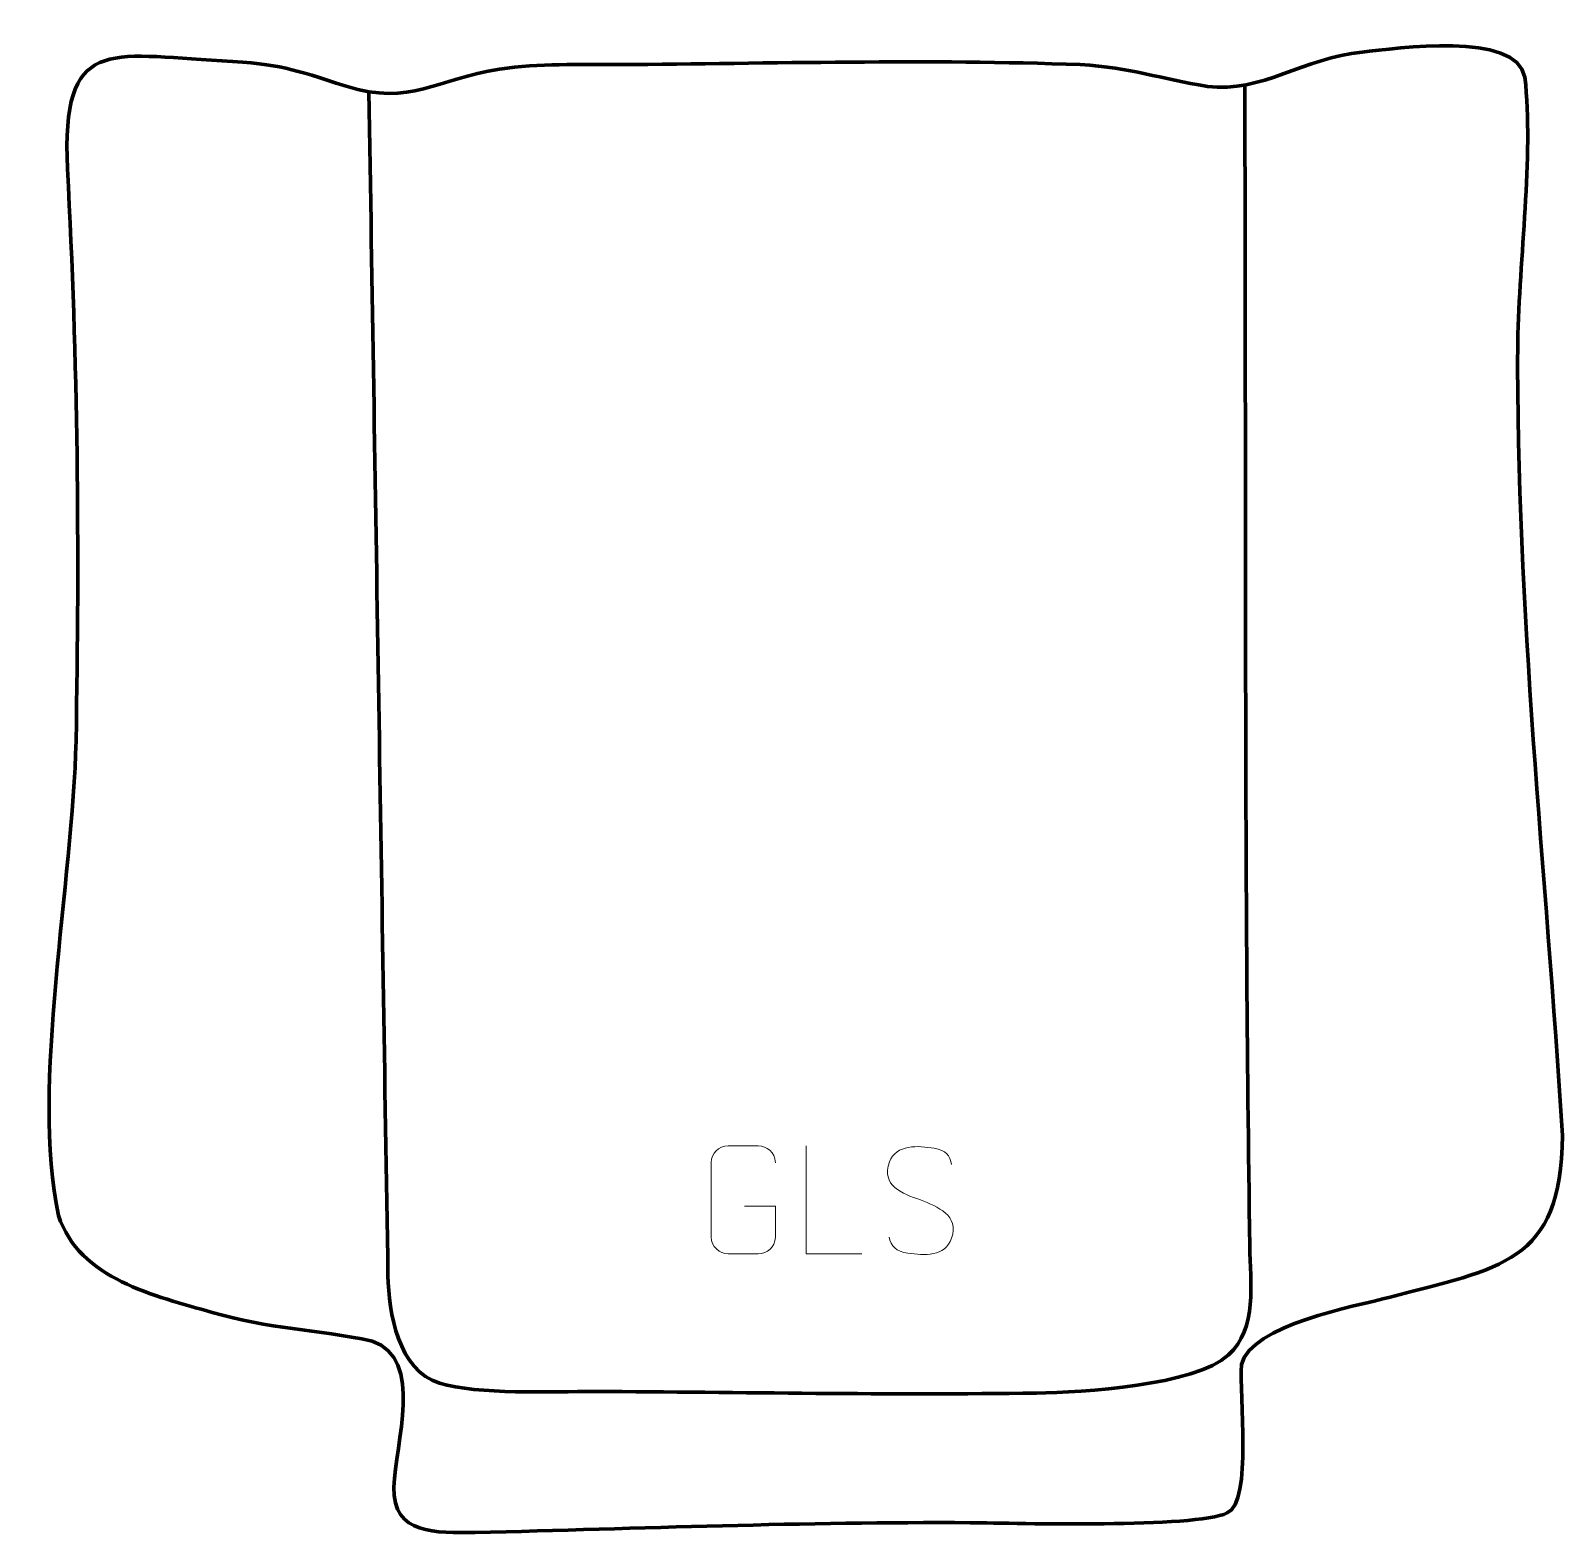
# Model space of a CAD drawing. Header units: millimetres. Extents: x 1117 to 1472, y 209 to 558.
import ezdxf

# ---------------------------------------------------------------- set-up
doc = ezdxf.new("R2010")
doc.units = ezdxf.units.MM
doc.header["$MEASUREMENT"] = 0
doc.layers.add('layer 2', color=7, linetype='Continuous')
doc.layers.add('layer 3', color=7, linetype='Continuous')

msp = doc.modelspace()

# ---------------------------------------------------------------- linework, layer by layer
at = {"layer": 'layer 2', "color": 140, "lineweight": 158}
msp.add_open_spline([(1195.6896, 543.4895), (1197.1801, 452.1371), (1198.6204, 360.7838), (1200.103, 269.4313), (1200.103, 269.4313), (1200.2427, 260.8206), (1202.5226, 247.4806), (1212.0363, 244.5485), (1212.0363, 244.5485), (1220.8223, 241.8407), (1238.273, 242.6342), (1247.9522, 242.6308), (1247.9522, 242.6308), (1281.832, 242.4776), (1316.4632, 241.7403), (1350.2561, 242.2655), (1350.2561, 242.2655), (1360.961, 242.4319), (1386.7876, 243.9496), (1394.6894, 251.0784), (1394.6894, 251.0784), (1401.43, 257.1595), (1399.7466, 267.8298), (1399.6185, 276.2697), (1399.6185, 276.2697), (1398.2608, 365.7379), (1398.7736, 455.5312), (1398.454, 545.0394)], degree=3, knots=[0, 0, 0, 0, 0.125, 0.125, 0.125, 0.125, 0.25, 0.25, 0.25, 0.25, 0.375, 0.375, 0.375, 0.375, 0.5, 0.5, 0.5, 0.5, 0.625, 0.625, 0.625, 0.625, 0.75, 0.75, 0.75, 0.75, 1, 1, 1, 1], dxfattribs=at)
at = {"layer": 'layer 3', "color": 242, "lineweight": 158}
msp.add_open_spline([(1253.6481, 549.7597), (1288.77, 550.0217), (1325.3974, 551.0558), (1360.3821, 549.7589), (1360.3821, 549.7589), (1372.2764, 548.9997), (1378.8121, 546.5405), (1389.7989, 544.6968), (1389.7989, 544.6968), (1402.2542, 543.144), (1412.2417, 551.3365), (1425.6533, 552.6756), (1425.6533, 552.6756), (1433.5663, 553.5041), (1461.1407, 557.6269), (1463.3244, 546.863), (1463.3244, 546.863), (1465.3245, 528.277), (1461.9892, 504.957), (1461.6429, 485.5686), (1461.6429, 485.5686), (1461.3062, 423.5553), (1468.1758, 363.4773), (1471.9808, 301.8505), (1471.9808, 301.8505), (1471.8768, 272.0259), (1457.1422, 271.2171), (1432.1505, 264.4716), (1432.1505, 264.4716), (1423.8685, 262.3093), (1400.0199, 258.0636), (1397.6637, 248.854), (1397.6637, 248.854), (1397.1083, 241.945), (1400.3153, 217.2506), (1394.392, 214.5025), (1394.392, 214.5025), (1386.7489, 210.9565), (1345.8978, 212.1246), (1334.8771, 212.2458), (1334.8771, 212.2458), (1296.3581, 212.4838), (1258.6721, 210.8862), (1220.26, 209.9726), (1220.26, 209.9726), (1211.3818, 209.9713), (1201.1538, 209.3183), (1201.4595, 220.4968), (1201.4595, 220.4968), (1201.7342, 230.5405), (1208.6384, 250.1575), (1196.4484, 254.2948), (1196.4484, 254.2948), (1183.4738, 257.0096), (1172.5743, 257.0834), (1159.3859, 260.932), (1159.3859, 260.932), (1146.2368, 264.7691), (1128.5604, 268.5625), (1123.8465, 283.36), (1123.8465, 283.36), (1117.3773, 313.1227), (1127.2127, 360.7875), (1127.8831, 393.2431), (1127.8831, 393.2431), (1128.7149, 438.0148), (1128.333, 480.8847), (1125.8911, 525.6226), (1125.8911, 525.6226), (1124.5507, 556.4203), (1135.3232, 552.0744), (1161.6469, 550.6568), (1161.6469, 550.6568), (1175.7255, 549.8415), (1177.4477, 548.8272), (1190.4516, 544.7589), (1190.4516, 544.7589), (1205.4365, 540.0709), (1211.2119, 546.499), (1225.933, 548.6987), (1225.933, 548.6987), (1235.1717, 550.0791), (1244.3463, 549.7388), (1253.6481, 549.7597)], degree=3, knots=[0, 0, 0, 0, 0.04545455, 0.04545455, 0.04545455, 0.04545455, 0.09090909, 0.09090909, 0.09090909, 0.09090909, 0.13636364, 0.13636364, 0.13636364, 0.13636364, 0.18181818, 0.18181818, 0.18181818, 0.18181818, 0.22727273, 0.22727273, 0.22727273, 0.22727273, 0.27272727, 0.27272727, 0.27272727, 0.27272727, 0.31818182, 0.31818182, 0.31818182, 0.31818182, 0.36363636, 0.36363636, 0.36363636, 0.36363636, 0.40909091, 0.40909091, 0.40909091, 0.40909091, 0.45454545, 0.45454545, 0.45454545, 0.45454545, 0.5, 0.5, 0.5, 0.5, 0.54545455, 0.54545455, 0.54545455, 0.54545455, 0.59090909, 0.59090909, 0.59090909, 0.59090909, 0.63636364, 0.63636364, 0.63636364, 0.63636364, 0.68181818, 0.68181818, 0.68181818, 0.68181818, 0.72727273, 0.72727273, 0.72727273, 0.72727273, 0.77272727, 0.77272727, 0.77272727, 0.77272727, 0.81818182, 0.81818182, 0.81818182, 0.81818182, 0.86363636, 0.86363636, 0.86363636, 0.86363636, 0.90909091, 0.90909091, 0.90909091, 0.90909091, 1, 1, 1, 1], dxfattribs=at)
at = {"layer": 'layer 3', "color": 250, "lineweight": 9}
for points, knots in [([(1282.6137, 285.4968), (1282.6137, 285.4968), (1289.7818, 285.4968), (1289.7818, 285.4968), (1289.7818, 285.4968), (1289.7818, 285.4968), (1289.7818, 278.3287), (1289.7818, 278.3287), (1289.7818, 278.3287), (1289.6421, 276.0053), (1287.9649, 274.5257), (1285.8171, 274.5149), (1285.8171, 274.5149), (1283.4853, 274.5153), (1281.1533, 274.5153), (1278.8218, 274.5149), (1278.8218, 274.5149), (1276.8969, 274.4095), (1274.9247, 276.294), (1274.9359, 278.3113), (1274.9359, 278.3113), (1274.9363, 284.0814), (1274.9363, 289.8511), (1274.9359, 295.6204), (1274.9359, 295.6204), (1274.9401, 297.7585), (1276.6869, 299.4777), (1278.8392, 299.4643), (1278.8392, 299.4643), (1281.1649, 299.4643), (1283.491, 299.4643), (1285.8171, 299.4643), (1285.8171, 299.4643), (1287.7638, 299.4997), (1289.7552, 298.0082), (1289.7818, 295.5705)], [0, 0, 0, 0, 0.1, 0.1, 0.1, 0.1, 0.2, 0.2, 0.2, 0.2, 0.3, 0.3, 0.3, 0.3, 0.4, 0.4, 0.4, 0.4, 0.5, 0.5, 0.5, 0.5, 0.6, 0.6, 0.6, 0.6, 0.7, 0.7, 0.7, 0.7, 0.8, 0.8, 0.8, 0.8, 1, 1, 1, 1]), ([(1309.8333, 274.511), (1309.8333, 274.511), (1296.8842, 274.511), (1296.8842, 274.511), (1296.8842, 274.511), (1296.8842, 274.511), (1296.8842, 299.4646), (1296.8842, 299.4646)], [0, 0, 0, 0, 0.33333333, 0.33333333, 0.33333333, 0.33333333, 1, 1, 1, 1]), ([(1323.3588, 286.9879), (1319.1105, 288.4583), (1314.2024, 290.2541), (1316.2075, 295.7744), (1316.2075, 295.7744), (1317.711, 299.9143), (1322.9246, 299.5258), (1326.5282, 298.9247), (1326.5282, 298.9247), (1329.3888, 298.4475), (1330.2535, 297.2343), (1330.5641, 295.1502)], [0, 0, 0, 0, 0.25, 0.25, 0.25, 0.25, 0.5, 0.5, 0.5, 0.5, 1, 1, 1, 1]), ([(1323.3588, 286.9878), (1327.3774, 285.3411), (1332.4069, 283.4528), (1330.5729, 278.0925), (1330.5729, 278.0925), (1329.1131, 273.8261), (1324.2023, 274.0828), (1320.4762, 274.6375), (1320.4762, 274.6375), (1317.7262, 275.0473), (1316.5053, 276.2608), (1316.1273, 278.373)], [0, 0, 0, 0, 0.25, 0.25, 0.25, 0.25, 0.5, 0.5, 0.5, 0.5, 1, 1, 1, 1])]:
    msp.add_open_spline(points, degree=3, knots=knots, dxfattribs=at)

doc.saveas('drawing.dxf')
